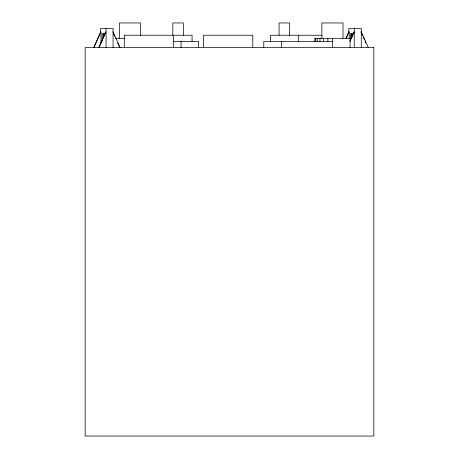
<?xml version="1.0" encoding="UTF-8"?>
<svg xmlns="http://www.w3.org/2000/svg" width="459" height="459" viewBox="0 0 459 459"><rect width="100%" height="100%" fill="white"/><g stroke="black" fill="none" stroke-linecap="round" stroke-linejoin="round"><path stroke-width="0.69" d="M93.602 47.529L100.601 31.895L100.601 28.481L113.069 28.481L113.069 47.529M93.963 47.529L100.969 31.895L100.601 31.895M98.696 47.529L105.702 31.895L106.063 31.895L99.058 47.529M345.897 38.413L348.817 31.895L348.817 28.481L361.279 28.481L361.279 47.529M346.258 38.413L349.179 31.895L348.817 31.895M350.119 40.363L353.912 31.895L354.273 31.895L349.896 41.666M112.707 31.895L113.069 31.895L120.069 47.529M104.996 33.702L102.15 33.702L102.15 39.985M321.868 35.24L270.357 35.24L270.357 41.385M115.444 38.309L124.728 38.309M173.232 41.385L198.649 41.385L198.649 47.529M332.436 41.385L263.782 41.385L263.782 47.529M368.284 47.529L361.279 31.895L360.917 31.895L362.667 35.808M363.253 37.11L364.417 39.715M365.003 41.017L365.88 42.968M113.58 33.851L114.75 36.456M117.665 42.968L119.415 46.875M354.273 28.481L354.273 47.529M352.713 35.796L352.713 33.702L350.36 33.702L350.36 39.985M351.806 33.702L351.806 37.799M351.445 33.702L351.445 37.799M350.039 47.529L350.039 38.309L314.834 38.309L314.834 41.385M349.179 31.895L349.179 38.292M342.999 38.309L342.999 22.95L321.874 22.95L321.874 38.309M332.436 38.309L332.436 47.529M327.881 38.309L327.881 41.385M323.635 38.309L323.635 41.385M319.986 38.309L319.986 41.385M317.192 38.309L317.192 41.385M315.431 38.309L315.431 41.385M298.327 35.24L298.327 41.385M289.623 35.24L289.623 22.95L279.061 22.95L279.061 35.24M281.384 41.385L281.384 47.529M252.789 47.529L252.789 35.24L203.509 35.24L203.509 47.529M192.069 41.385L192.069 35.24L124.291 35.24L124.291 47.529M183.365 35.24L183.365 22.95L172.802 22.95L172.802 35.24M181.041 41.385L181.041 47.529M173.571 35.24L173.571 47.529M140.557 35.521L140.557 22.95L119.432 22.95L119.432 38.309M106.063 28.481L106.063 47.529M104.503 33.702L104.503 35.096M103.596 33.702L103.596 37.116M103.235 33.702L103.235 37.799M100.969 31.895L100.969 43.266M373.85 47.529L85.15 47.529L85.15 436.05L373.85 436.05L373.85 47.529"/></g></svg>
